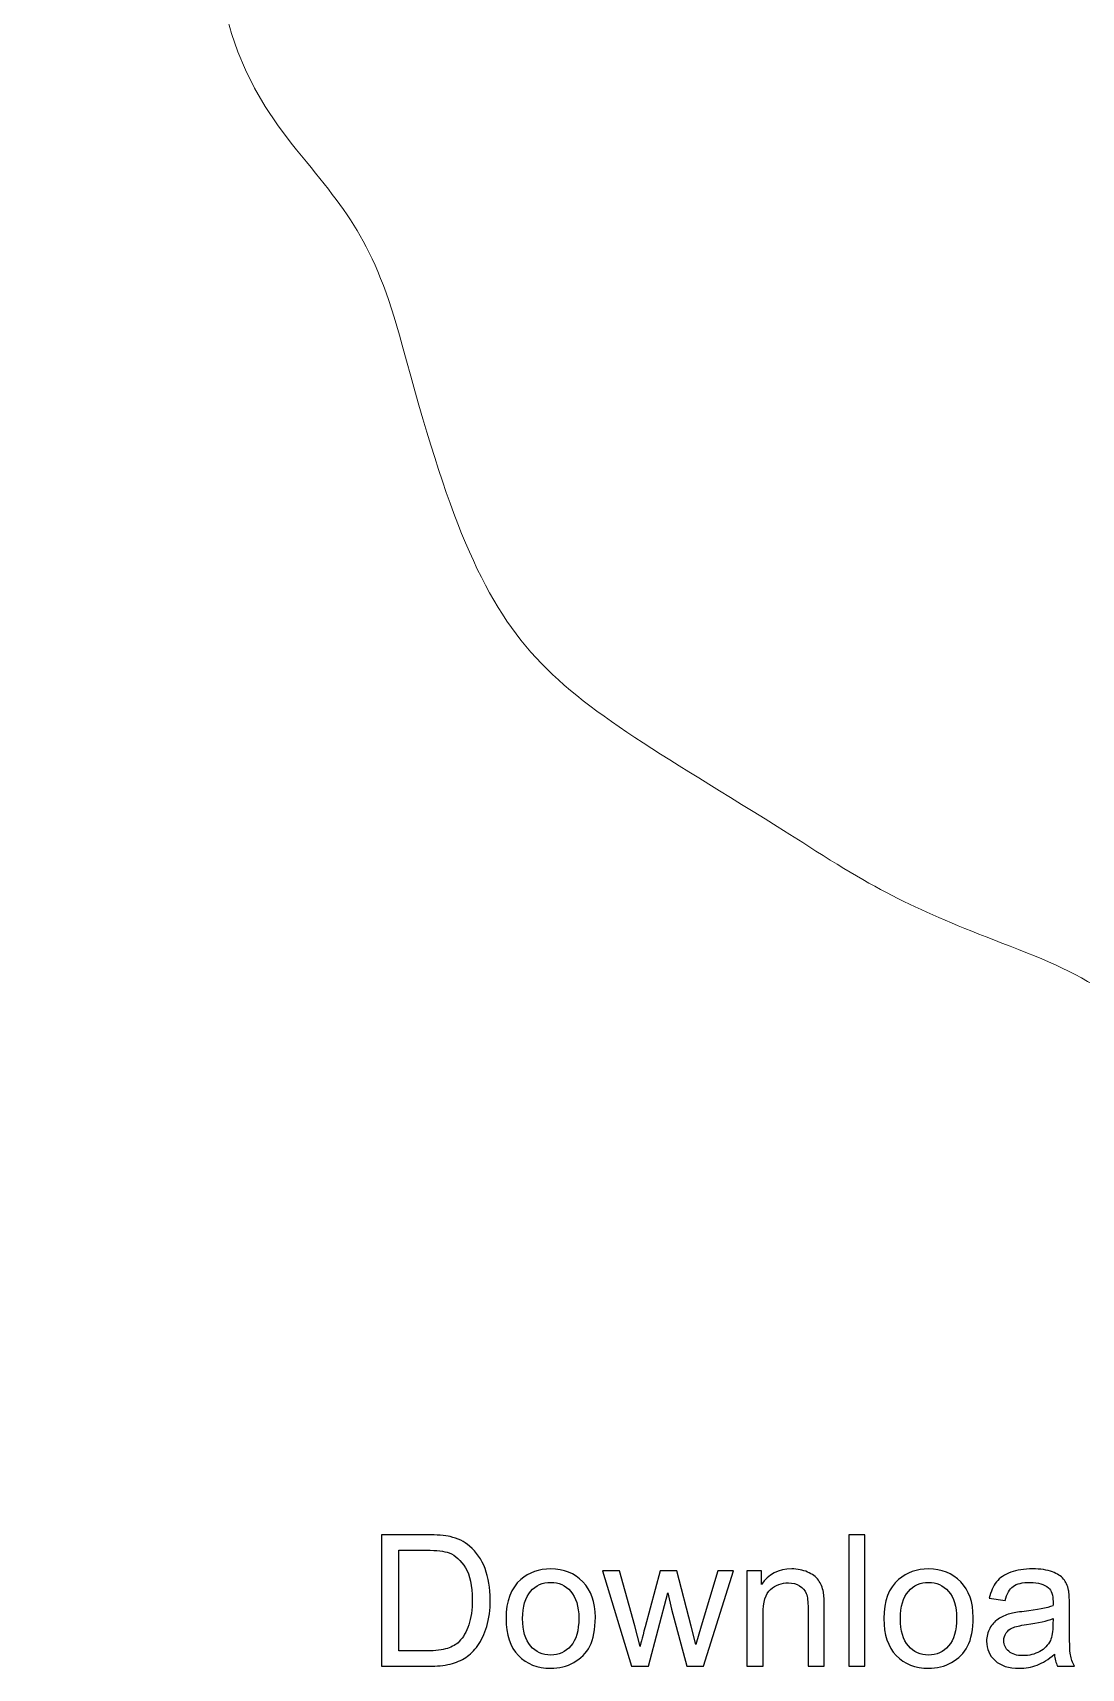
# Model space of a CAD drawing. Header units: millimetres. Extents: x -870 to 610, y 34 to 322.
# Drawn here: x -172.2 to -123.9, y 41.7 to 117.1 of the extents above; entities that cross this region are included whole.
import ezdxf

# ---------------------------------------------------------------- set-up
doc = ezdxf.new("R2010")
doc.units = ezdxf.units.MM
doc.header["$MEASUREMENT"] = 0
doc.layers.add('Layer 1', color=7, linetype='Continuous')

msp = doc.modelspace()

# ---------------------------------------------------------------- linework, layer by layer
at = {"layer": 'Layer 1', "lineweight": 18}
msp.add_open_spline([(-61.4583, 140.3243), (-62.143, 130.0218), (-67.5645, 122.997), (-67.3692, 113.5247), (-67.3692, 113.5247), (-68.2073, 117.8319), (-68.9892, 121.888), (-69.8006, 126.4278), (-69.8006, 126.4278), (-70.3018, 129.2324), (-70.4464, 131.5609), (-69.5501, 134.3017), (-69.5501, 134.3017), (-66.2616, 144.359), (-67.2655, 140.6717), (-71.7917, 144.1146), (-71.7917, 144.1146), (-77.2199, 148.2432), (-74.4601, 153.2347), (-74.0614, 159.0283), (-74.0614, 159.0283), (-73.6944, 164.3653), (-76.9117, 171.2789), (-77.229, 180.9115), (-77.229, 180.9115), (-77.6488, 193.6667), (-74.965, 197.454), (-73.2, 207.4215), (-73.2, 207.4215), (-73.0204, 208.4352), (-72.9897, 209.2928), (-72.8416, 210.0051), (-72.8416, 210.0051), (-72.8416, 210.0051), (-72.8416, 210.0053), (-72.8416, 210.0053), (-72.8416, 210.0053), (-72.8416, 210.0053), (-72.153, 220.0835), (-72.153, 220.0835), (-72.153, 220.0835), (-72.153, 220.0835), (-73.9793, 229.7712), (-73.9793, 229.7712), (-73.9793, 229.7712), (-73.9793, 229.7712), (-77.3443, 243.3522), (-77.3443, 243.3522), (-77.3443, 243.3522), (-77.3443, 243.3522), (-78.8558, 249.0034), (-78.8558, 249.0034), (-78.8558, 249.0034), (-78.8558, 249.0034), (-82.1654, 260.8102), (-82.1654, 260.8102), (-82.1654, 260.8102), (-82.1654, 260.8102), (-85.4457, 270.5513), (-85.4457, 270.5513), (-85.4457, 270.5513), (-85.4457, 270.5513), (-86.582, 274.0215), (-86.582, 274.0215), (-86.582, 274.0215), (-86.582, 274.0215), (-89.5018, 282.2442), (-89.5018, 282.2442), (-89.5018, 282.2442), (-89.5377, 282.2444), (-89.5733, 282.245), (-89.6085, 282.2459), (-89.6085, 282.2459), (-89.6085, 282.2459), (-90.1014, 283.9327), (-90.1014, 283.9327), (-90.1014, 283.9327), (-90.1014, 283.9327), (-93.7294, 292.6255), (-93.7294, 292.6255), (-93.7294, 292.6255), (-93.7294, 292.6255), (-96.8231, 299.4259), (-96.8231, 299.4259), (-96.8231, 299.4259), (-96.8231, 299.4259), (-102.3673, 308.6872), (-102.3673, 308.6872), (-102.3673, 308.6872), (-107.5366, 314.8667), (-102.4277, 318.1924), (-114.7419, 317.5729), (-114.7419, 317.5729), (-119.1629, 317.3505), (-123.3097, 316.8835), (-127.0643, 315.6869), (-127.0643, 315.6869), (-135.6741, 312.9428), (-139.169, 309.5699), (-143.714, 304.1025), (-143.714, 304.1025), (-147.9106, 299.0542), (-151.6037, 292.6966), (-153.9396, 285.7551), (-153.9396, 285.7551), (-155.2429, 281.8825), (-155.2458, 277.6894), (-155.5474, 273.3557), (-155.5474, 273.3557), (-155.5474, 273.3557), (-159.1261, 248.5431), (-159.1261, 248.5431), (-159.1261, 248.5431), (-159.9011, 244.1717), (-161.2298, 241.0493), (-162.127, 237.17), (-162.127, 237.17), (-163.4406, 231.4902), (-158.5768, 231.6859), (-160.8392, 225.9524), (-160.8392, 225.9524), (-162.6588, 221.3413), (-163.8048, 220.8725), (-162.3938, 214.8218), (-162.3938, 214.8218), (-160.088, 204.933), (-157.4682, 204.3198), (-161.6944, 191.1467), (-161.6944, 191.1467), (-164.5792, 182.1541), (-172.2431, 153.6577), (-170.199, 143.7667), (-170.199, 143.7667), (-169.0241, 138.0817), (-166.6332, 138.8823), (-164.3264, 135.5622), (-164.3264, 135.5622), (-160.5499, 130.1265), (-167.6326, 121.0831), (-160.3235, 112.0447), (-160.3235, 112.0447), (-157.7285, 108.8358), (-156.5433, 107.6488), (-155.2152, 102.742), (-155.2152, 102.742), (-150.9445, 86.9606), (-149.3764, 87.8537), (-136.1429, 79.4165), (-136.1429, 79.4165), (-132.4956, 77.0914), (-130.8418, 76.4356), (-126.3965, 74.716), (-126.3965, 74.716), (-122.8155, 73.3306), (-120.4173, 71.2866), (-117.5871, 69.3721), (-117.5871, 69.3721), (-111.5416, 65.283), (-111.0962, 69.2922), (-105.9227, 68.4773), (-105.9227, 68.4773), (-102.5119, 67.9403), (-99.7975, 63.5548), (-96.3893, 63.6483), (-96.3893, 63.6483), (-90.6464, 63.8064), (-92.8878, 72.2257), (-92.6495, 73.7663), (-92.6495, 73.7663), (-78.6971, 75.3249), (-79.9601, 71.2585), (-66.0643, 78.9154), (-66.0643, 78.9154), (-62.1544, 78.4079), (-59.9438, 79.412), (-55.2989, 77.9645), (-55.2989, 77.9645), (-47.2473, 75.4553), (-48.5106, 66.3716), (-41.3608, 68.4052), (-41.3608, 68.4052), (-37.558, 69.4869), (-36.1554, 79.7507), (-26.4586, 88.8055), (-26.4586, 88.8055), (-22.4184, 92.5785), (-19.5459, 97.2582), (-15.5246, 101.1581), (-15.5246, 101.1581), (-10.9385, 105.6058), (-7.1875, 106.2869), (-4.1575, 113.4286), (-4.1575, 113.4286), (-2.8532, 116.5026), (-1.7907, 118.6093), (-0.1652, 121.4457), (-0.1652, 121.4457), (1.5442, 124.4288), (2.7689, 125.9482), (4.2257, 128.7177), (4.2257, 128.7177), (10.012, 139.7196), (13.0394, 153.096), (9.3745, 166.6686), (9.3745, 166.6686), (7.6881, 172.9146), (5.5127, 178.6499), (4.4439, 185.3142), (4.4439, 185.3142), (1.3919, 204.3396), (5.6807, 232.4546), (6.4408, 252.1994), (6.4408, 252.1994), (6.7266, 259.6258), (7.44, 266.7783), (7.9696, 274.0591), (7.9696, 274.0591), (8.6266, 283.0962), (10.2006, 288.0336), (4.4628, 293.3622), (4.4628, 293.3622), (2.655, 294.9838), (-6.8065, 302.4276), (-8.5356, 303.0349), (-8.5356, 303.0349), (-9.5815, 303.4021), (-11.9697, 303.851), (-13.297, 304.22), (-13.297, 304.22), (-14.602, 300.5599), (-18.1528, 290.3489), (-18.0876, 287.0578), (-18.0876, 287.0578), (-18.035, 284.3907), (-18.3813, 280.4444), (-18.4591, 277.6022), (-18.4591, 277.6022), (-18.8544, 263.1876), (-19.2465, 258.2553), (-24.2889, 244.5826), (-24.2889, 244.5826), (-26.0731, 239.7442), (-27.6464, 236.9771), (-28.9607, 231.6226), (-28.9607, 231.6226), (-29.8251, 228.1012), (-31.5991, 223.8457), (-32.6734, 220.0285), (-32.6734, 220.0285), (-33.3292, 217.6975), (-35.9242, 213.5876), (-37.1377, 211.1454), (-37.1377, 211.1454), (-39.1171, 207.162), (-43.8097, 200.4853), (-44.8028, 196.981), (-44.8028, 196.981), (-44.7391, 196.9085), (-52.9458, 176.4169), (-53.4554, 174.9798), (-53.4554, 174.9798), (-57.4859, 163.6133), (-60.5171, 152.3919), (-61.4583, 140.3243)], degree=3, knots=[0, 0, 0, 0, 0.0149254, 0.0149254, 0.0149254, 0.0149254, 0.0298507, 0.0298507, 0.0298507, 0.0298507, 0.0447761, 0.0447761, 0.0447761, 0.0447761, 0.0597015, 0.0597015, 0.0597015, 0.0597015, 0.0746269, 0.0746269, 0.0746269, 0.0746269, 0.0895522, 0.0895522, 0.0895522, 0.0895522, 0.1044776, 0.1044776, 0.1044776, 0.1044776, 0.119403, 0.119403, 0.119403, 0.119403, 0.1343284, 0.1343284, 0.1343284, 0.1343284, 0.1492537, 0.1492537, 0.1492537, 0.1492537, 0.1641791, 0.1641791, 0.1641791, 0.1641791, 0.1791045, 0.1791045, 0.1791045, 0.1791045, 0.1940299, 0.1940299, 0.1940299, 0.1940299, 0.2089552, 0.2089552, 0.2089552, 0.2089552, 0.2238806, 0.2238806, 0.2238806, 0.2238806, 0.238806, 0.238806, 0.238806, 0.238806, 0.2537313, 0.2537313, 0.2537313, 0.2537313, 0.2686567, 0.2686567, 0.2686567, 0.2686567, 0.2835821, 0.2835821, 0.2835821, 0.2835821, 0.2985075, 0.2985075, 0.2985075, 0.2985075, 0.3134328, 0.3134328, 0.3134328, 0.3134328, 0.3283582, 0.3283582, 0.3283582, 0.3283582, 0.3432836, 0.3432836, 0.3432836, 0.3432836, 0.358209, 0.358209, 0.358209, 0.358209, 0.3731343, 0.3731343, 0.3731343, 0.3731343, 0.3880597, 0.3880597, 0.3880597, 0.3880597, 0.4029851, 0.4029851, 0.4029851, 0.4029851, 0.4179104, 0.4179104, 0.4179104, 0.4179104, 0.4328358, 0.4328358, 0.4328358, 0.4328358, 0.4477612, 0.4477612, 0.4477612, 0.4477612, 0.4626866, 0.4626866, 0.4626866, 0.4626866, 0.4776119, 0.4776119, 0.4776119, 0.4776119, 0.4925373, 0.4925373, 0.4925373, 0.4925373, 0.5074627, 0.5074627, 0.5074627, 0.5074627, 0.5223881, 0.5223881, 0.5223881, 0.5223881, 0.5373134, 0.5373134, 0.5373134, 0.5373134, 0.5522388, 0.5522388, 0.5522388, 0.5522388, 0.5671642, 0.5671642, 0.5671642, 0.5671642, 0.5820896, 0.5820896, 0.5820896, 0.5820896, 0.5970149, 0.5970149, 0.5970149, 0.5970149, 0.6119403, 0.6119403, 0.6119403, 0.6119403, 0.6268657, 0.6268657, 0.6268657, 0.6268657, 0.641791, 0.641791, 0.641791, 0.641791, 0.6567164, 0.6567164, 0.6567164, 0.6567164, 0.6716418, 0.6716418, 0.6716418, 0.6716418, 0.6865672, 0.6865672, 0.6865672, 0.6865672, 0.7014925, 0.7014925, 0.7014925, 0.7014925, 0.7164179, 0.7164179, 0.7164179, 0.7164179, 0.7313433, 0.7313433, 0.7313433, 0.7313433, 0.7462687, 0.7462687, 0.7462687, 0.7462687, 0.761194, 0.761194, 0.761194, 0.761194, 0.7761194, 0.7761194, 0.7761194, 0.7761194, 0.7910448, 0.7910448, 0.7910448, 0.7910448, 0.8059701, 0.8059701, 0.8059701, 0.8059701, 0.8208955, 0.8208955, 0.8208955, 0.8208955, 0.8358209, 0.8358209, 0.8358209, 0.8358209, 0.8507463, 0.8507463, 0.8507463, 0.8507463, 0.8656716, 0.8656716, 0.8656716, 0.8656716, 0.880597, 0.880597, 0.880597, 0.880597, 0.8955224, 0.8955224, 0.8955224, 0.8955224, 0.9104478, 0.9104478, 0.9104478, 0.9104478, 0.9253731, 0.9253731, 0.9253731, 0.9253731, 0.9402985, 0.9402985, 0.9402985, 0.9402985, 0.9552239, 0.9552239, 0.9552239, 0.9552239, 0.9701493, 0.9701493, 0.9701493, 0.9701493, 1, 1, 1, 1], dxfattribs=at)
at = {"layer": 'Layer 1', "color": 7}
for points, knots in [([(-156.1681, 41.8337), (-156.1681, 41.8337), (-156.1681, 47.8959), (-156.1681, 47.8959), (-156.1681, 47.8959), (-156.1681, 47.8959), (-154.0796, 47.8959), (-154.0796, 47.8959), (-154.0796, 47.8959), (-153.6083, 47.8959), (-153.2485, 47.8676), (-153.0001, 47.8098), (-153.0001, 47.8098), (-152.653, 47.7293), (-152.3566, 47.584), (-152.1111, 47.3752), (-152.1111, 47.3752), (-151.7908, 47.1042), (-151.5523, 46.7599), (-151.3943, 46.3394), (-151.3943, 46.3394), (-151.2348, 45.9189), (-151.1558, 45.4377), (-151.1558, 44.8972), (-151.1558, 44.8972), (-151.1558, 44.4372), (-151.2094, 44.0294), (-151.3166, 43.6738), (-151.3166, 43.6738), (-151.4239, 43.3182), (-151.5622, 43.0233), (-151.7301, 42.7904), (-151.7301, 42.7904), (-151.8994, 42.5576), (-152.0829, 42.3742), (-152.2833, 42.2415), (-152.2833, 42.2415), (-152.4822, 42.1075), (-152.7235, 42.0059), (-153.0058, 41.9367), (-153.0058, 41.9367), (-153.2894, 41.8676), (-153.6139, 41.8337), (-153.9808, 41.8337), (-153.9808, 41.8337), (-153.9808, 41.8337), (-156.1681, 41.8337), (-156.1681, 41.8337)], [0, 0, 0, 0, 0.0769231, 0.0769231, 0.0769231, 0.0769231, 0.1538462, 0.1538462, 0.1538462, 0.1538462, 0.2307692, 0.2307692, 0.2307692, 0.2307692, 0.3076923, 0.3076923, 0.3076923, 0.3076923, 0.3846154, 0.3846154, 0.3846154, 0.3846154, 0.4615385, 0.4615385, 0.4615385, 0.4615385, 0.5384615, 0.5384615, 0.5384615, 0.5384615, 0.6153846, 0.6153846, 0.6153846, 0.6153846, 0.6923077, 0.6923077, 0.6923077, 0.6923077, 0.7692308, 0.7692308, 0.7692308, 0.7692308, 0.8461538, 0.8461538, 0.8461538, 0.8461538, 1, 1, 1, 1]), ([(-134.6315, 41.8337), (-134.6315, 41.8337), (-134.6315, 47.8959), (-134.6315, 47.8959), (-134.6315, 47.8959), (-134.6315, 47.8959), (-133.8865, 47.8959), (-133.8865, 47.8959), (-133.8865, 47.8959), (-133.8865, 47.8959), (-133.8865, 41.8337), (-133.8865, 41.8337), (-133.8865, 41.8337), (-133.8865, 41.8337), (-134.6315, 41.8337), (-134.6315, 41.8337)], [0, 0, 0, 0, 0.2, 0.2, 0.2, 0.2, 0.4, 0.4, 0.4, 0.4, 0.6, 0.6, 0.6, 0.6, 1, 1, 1, 1]), ([(-155.3637, 42.5449), (-155.3637, 42.5449), (-154.0711, 42.5449), (-154.0711, 42.5449), (-154.0711, 42.5449), (-153.6718, 42.5449), (-153.3585, 42.5816), (-153.1313, 42.6564), (-153.1313, 42.6564), (-152.9042, 42.7312), (-152.7235, 42.8356), (-152.5881, 42.9711), (-152.5881, 42.9711), (-152.399, 43.1616), (-152.2508, 43.4184), (-152.145, 43.7401), (-152.145, 43.7401), (-152.0391, 44.0619), (-151.9855, 44.4513), (-151.9855, 44.9099), (-151.9855, 44.9099), (-151.9855, 45.5449), (-152.0899, 46.0332), (-152.2974, 46.3747), (-152.2974, 46.3747), (-152.5048, 46.7162), (-152.7574, 46.9448), (-153.0551, 47.0605), (-153.0551, 47.0605), (-153.2696, 47.1437), (-153.6154, 47.1847), (-154.0923, 47.1847), (-154.0923, 47.1847), (-154.0923, 47.1847), (-155.3637, 47.1847), (-155.3637, 47.1847), (-155.3637, 47.1847), (-155.3637, 47.1847), (-155.3637, 42.5449), (-155.3637, 42.5449)], [0, 0, 0, 0, 0.0909091, 0.0909091, 0.0909091, 0.0909091, 0.1818182, 0.1818182, 0.1818182, 0.1818182, 0.2727273, 0.2727273, 0.2727273, 0.2727273, 0.3636364, 0.3636364, 0.3636364, 0.3636364, 0.4545455, 0.4545455, 0.4545455, 0.4545455, 0.5454545, 0.5454545, 0.5454545, 0.5454545, 0.6363636, 0.6363636, 0.6363636, 0.6363636, 0.7272727, 0.7272727, 0.7272727, 0.7272727, 0.8181818, 0.8181818, 0.8181818, 0.8181818, 1, 1, 1, 1]), ([(-150.4262, 44.0308), (-150.4262, 44.8422), (-150.2004, 45.4433), (-149.7475, 45.8342), (-149.7475, 45.8342), (-149.3707, 46.1588), (-148.9092, 46.3211), (-148.366, 46.3211), (-148.366, 46.3211), (-147.7634, 46.3211), (-147.2695, 46.1235), (-146.8857, 45.7284), (-146.8857, 45.7284), (-146.5033, 45.3347), (-146.3114, 44.7886), (-146.3114, 44.0929), (-146.3114, 44.0929), (-146.3114, 43.5285), (-146.396, 43.0854), (-146.5654, 42.7622), (-146.5654, 42.7622), (-146.7347, 42.4391), (-146.9817, 42.1879), (-147.3062, 42.0087), (-147.3062, 42.0087), (-147.6294, 41.8295), (-147.9836, 41.7406), (-148.366, 41.7406), (-148.366, 41.7406), (-148.9812, 41.7406), (-149.4779, 41.9367), (-149.8575, 42.3304), (-149.8575, 42.3304), (-150.2371, 42.7241), (-150.4262, 43.2914), (-150.4262, 44.0308)], [0, 0, 0, 0, 0.1, 0.1, 0.1, 0.1, 0.2, 0.2, 0.2, 0.2, 0.3, 0.3, 0.3, 0.3, 0.4, 0.4, 0.4, 0.4, 0.5, 0.5, 0.5, 0.5, 0.6, 0.6, 0.6, 0.6, 0.7, 0.7, 0.7, 0.7, 0.8, 0.8, 0.8, 0.8, 1, 1, 1, 1]), ([(-144.6477, 41.8337), (-144.6477, 41.8337), (-145.9755, 46.2279), (-145.9755, 46.2279), (-145.9755, 46.2279), (-145.9755, 46.2279), (-145.1966, 46.2279), (-145.1966, 46.2279), (-145.1966, 46.2279), (-145.1966, 46.2279), (-144.4953, 43.6921), (-144.4953, 43.6921), (-144.4953, 43.6921), (-144.4953, 43.6921), (-144.2469, 42.7481), (-144.2469, 42.7481), (-144.2469, 42.7481), (-144.237, 42.7947), (-144.1608, 43.0966), (-144.0197, 43.654), (-144.0197, 43.654), (-144.0197, 43.654), (-143.324, 46.2279), (-143.324, 46.2279), (-143.324, 46.2279), (-143.324, 46.2279), (-142.5606, 46.2279), (-142.5606, 46.2279), (-142.5606, 46.2279), (-142.5606, 46.2279), (-141.8988, 43.6766), (-141.8988, 43.6766), (-141.8988, 43.6766), (-141.8988, 43.6766), (-141.6829, 42.8398), (-141.6829, 42.8398), (-141.6829, 42.8398), (-141.6829, 42.8398), (-141.4303, 43.6879), (-141.4303, 43.6879), (-141.4303, 43.6879), (-141.4303, 43.6879), (-140.6711, 46.2279), (-140.6711, 46.2279), (-140.6711, 46.2279), (-140.6711, 46.2279), (-139.9472, 46.2279), (-139.9472, 46.2279), (-139.9472, 46.2279), (-139.9472, 46.2279), (-141.3259, 41.8337), (-141.3259, 41.8337), (-141.3259, 41.8337), (-141.3259, 41.8337), (-142.0964, 41.8337), (-142.0964, 41.8337), (-142.0964, 41.8337), (-142.0964, 41.8337), (-142.7935, 44.4626), (-142.7935, 44.4626), (-142.7935, 44.4626), (-142.7935, 44.4626), (-142.9699, 45.2147), (-142.9699, 45.2147), (-142.9699, 45.2147), (-142.9699, 45.2147), (-143.8589, 41.8337), (-143.8589, 41.8337), (-143.8589, 41.8337), (-143.8589, 41.8337), (-144.6477, 41.8337), (-144.6477, 41.8337)], [0, 0, 0, 0, 0.0526316, 0.0526316, 0.0526316, 0.0526316, 0.1052632, 0.1052632, 0.1052632, 0.1052632, 0.1578947, 0.1578947, 0.1578947, 0.1578947, 0.2105263, 0.2105263, 0.2105263, 0.2105263, 0.2631579, 0.2631579, 0.2631579, 0.2631579, 0.3157895, 0.3157895, 0.3157895, 0.3157895, 0.3684211, 0.3684211, 0.3684211, 0.3684211, 0.4210526, 0.4210526, 0.4210526, 0.4210526, 0.4736842, 0.4736842, 0.4736842, 0.4736842, 0.5263158, 0.5263158, 0.5263158, 0.5263158, 0.5789474, 0.5789474, 0.5789474, 0.5789474, 0.6315789, 0.6315789, 0.6315789, 0.6315789, 0.6842105, 0.6842105, 0.6842105, 0.6842105, 0.7368421, 0.7368421, 0.7368421, 0.7368421, 0.7894737, 0.7894737, 0.7894737, 0.7894737, 0.8421053, 0.8421053, 0.8421053, 0.8421053, 0.8947368, 0.8947368, 0.8947368, 0.8947368, 1, 1, 1, 1]), ([(-139.3235, 41.8337), (-139.3235, 41.8337), (-139.3235, 46.2279), (-139.3235, 46.2279), (-139.3235, 46.2279), (-139.3235, 46.2279), (-138.6546, 46.2279), (-138.6546, 46.2279), (-138.6546, 46.2279), (-138.6546, 46.2279), (-138.6546, 45.6042), (-138.6546, 45.6042), (-138.6546, 45.6042), (-138.3329, 46.0826), (-137.8672, 46.3211), (-137.259, 46.3211), (-137.259, 46.3211), (-136.9937, 46.3211), (-136.751, 46.2731), (-136.5295, 46.1785), (-136.5295, 46.1785), (-136.3079, 46.084), (-136.1414, 45.9584), (-136.0314, 45.8046), (-136.0314, 45.8046), (-135.9213, 45.6508), (-135.8437, 45.4673), (-135.7999, 45.2557), (-135.7999, 45.2557), (-135.7731, 45.1174), (-135.759, 44.8761), (-135.759, 44.5318), (-135.759, 44.5318), (-135.759, 44.5318), (-135.759, 41.8337), (-135.759, 41.8337), (-135.759, 41.8337), (-135.759, 41.8337), (-136.5041, 41.8337), (-136.5041, 41.8337), (-136.5041, 41.8337), (-136.5041, 41.8337), (-136.5041, 44.5035), (-136.5041, 44.5035), (-136.5041, 44.5035), (-136.5041, 44.8069), (-136.5323, 45.0341), (-136.5902, 45.1837), (-136.5902, 45.1837), (-136.648, 45.3333), (-136.751, 45.4532), (-136.8978, 45.5435), (-136.8978, 45.5435), (-137.0445, 45.6324), (-137.2181, 45.6776), (-137.4157, 45.6776), (-137.4157, 45.6776), (-137.7318, 45.6776), (-138.0041, 45.5774), (-138.2341, 45.3756), (-138.2341, 45.3756), (-138.4641, 45.1752), (-138.5784, 44.7928), (-138.5784, 44.2312), (-138.5784, 44.2312), (-138.5784, 44.2312), (-138.5784, 41.8337), (-138.5784, 41.8337), (-138.5784, 41.8337), (-138.5784, 41.8337), (-139.3235, 41.8337), (-139.3235, 41.8337)], [0, 0, 0, 0, 0.0526316, 0.0526316, 0.0526316, 0.0526316, 0.1052632, 0.1052632, 0.1052632, 0.1052632, 0.1578947, 0.1578947, 0.1578947, 0.1578947, 0.2105263, 0.2105263, 0.2105263, 0.2105263, 0.2631579, 0.2631579, 0.2631579, 0.2631579, 0.3157895, 0.3157895, 0.3157895, 0.3157895, 0.3684211, 0.3684211, 0.3684211, 0.3684211, 0.4210526, 0.4210526, 0.4210526, 0.4210526, 0.4736842, 0.4736842, 0.4736842, 0.4736842, 0.5263158, 0.5263158, 0.5263158, 0.5263158, 0.5789474, 0.5789474, 0.5789474, 0.5789474, 0.6315789, 0.6315789, 0.6315789, 0.6315789, 0.6842105, 0.6842105, 0.6842105, 0.6842105, 0.7368421, 0.7368421, 0.7368421, 0.7368421, 0.7894737, 0.7894737, 0.7894737, 0.7894737, 0.8421053, 0.8421053, 0.8421053, 0.8421053, 0.8947368, 0.8947368, 0.8947368, 0.8947368, 1, 1, 1, 1]), ([(-133.013, 44.0308), (-133.013, 44.8422), (-132.7872, 45.4433), (-132.3343, 45.8342), (-132.3343, 45.8342), (-131.9575, 46.1588), (-131.496, 46.3211), (-130.9528, 46.3211), (-130.9528, 46.3211), (-130.3502, 46.3211), (-129.8563, 46.1235), (-129.4725, 45.7284), (-129.4725, 45.7284), (-129.0901, 45.3347), (-128.8982, 44.7886), (-128.8982, 44.0929), (-128.8982, 44.0929), (-128.8982, 43.5285), (-128.9828, 43.0854), (-129.1522, 42.7622), (-129.1522, 42.7622), (-129.3215, 42.4391), (-129.5685, 42.1879), (-129.893, 42.0087), (-129.893, 42.0087), (-130.2162, 41.8295), (-130.5704, 41.7406), (-130.9528, 41.7406), (-130.9528, 41.7406), (-131.568, 41.7406), (-132.0647, 41.9367), (-132.4443, 42.3304), (-132.4443, 42.3304), (-132.8239, 42.7241), (-133.013, 43.2914), (-133.013, 44.0308)], [0, 0, 0, 0, 0.1, 0.1, 0.1, 0.1, 0.2, 0.2, 0.2, 0.2, 0.3, 0.3, 0.3, 0.3, 0.4, 0.4, 0.4, 0.4, 0.5, 0.5, 0.5, 0.5, 0.6, 0.6, 0.6, 0.6, 0.7, 0.7, 0.7, 0.7, 0.8, 0.8, 0.8, 0.8, 1, 1, 1, 1]), ([(-125.1545, 42.384), (-125.4311, 42.1484), (-125.6978, 41.9833), (-125.9532, 41.8859), (-125.9532, 41.8859), (-126.2086, 41.7885), (-126.4823, 41.7406), (-126.7759, 41.7406), (-126.7759, 41.7406), (-127.2585, 41.7406), (-127.6296, 41.8577), (-127.8892, 42.0933), (-127.8892, 42.0933), (-128.1489, 42.3276), (-128.2787, 42.6282), (-128.2787, 42.9936), (-128.2787, 42.9936), (-128.2787, 43.2081), (-128.2293, 43.4043), (-128.1319, 43.5821), (-128.1319, 43.5821), (-128.0332, 43.7599), (-127.9048, 43.901), (-127.7467, 44.0082), (-127.7467, 44.0082), (-127.5873, 44.1155), (-127.4095, 44.1973), (-127.2105, 44.2524), (-127.2105, 44.2524), (-127.0637, 44.2905), (-126.8422, 44.3271), (-126.5473, 44.3638), (-126.5473, 44.3638), (-125.9461, 44.4344), (-125.5016, 44.5205), (-125.218, 44.6192), (-125.218, 44.6192), (-125.2152, 44.7208), (-125.2138, 44.7858), (-125.2138, 44.8126), (-125.2138, 44.8126), (-125.2138, 45.1145), (-125.2843, 45.3276), (-125.4254, 45.4518), (-125.4254, 45.4518), (-125.6159, 45.6197), (-125.8996, 45.703), (-126.2749, 45.703), (-126.2749, 45.703), (-126.6263, 45.703), (-126.8859, 45.6409), (-127.0524, 45.5181), (-127.0524, 45.5181), (-127.2204, 45.3954), (-127.3431, 45.178), (-127.4236, 44.8648), (-127.4236, 44.8648), (-127.4236, 44.8648), (-128.1517, 44.9664), (-128.1517, 44.9664), (-128.1517, 44.9664), (-128.0854, 45.2782), (-127.9767, 45.5308), (-127.8243, 45.7227), (-127.8243, 45.7227), (-127.6719, 45.9146), (-127.4518, 46.0614), (-127.1639, 46.1658), (-127.1639, 46.1658), (-126.8775, 46.2688), (-126.543, 46.3211), (-126.1648, 46.3211), (-126.1648, 46.3211), (-125.7895, 46.3211), (-125.4833, 46.2773), (-125.2476, 46.1884), (-125.2476, 46.1884), (-125.0134, 46.0995), (-124.8398, 45.9894), (-124.7297, 45.8554), (-124.7297, 45.8554), (-124.6197, 45.7213), (-124.5421, 45.552), (-124.4969, 45.3474), (-124.4969, 45.3474), (-124.4729, 45.2204), (-124.4602, 44.9918), (-124.4602, 44.663), (-124.4602, 44.663), (-124.4602, 44.663), (-124.4602, 43.6752), (-124.4602, 43.6752), (-124.4602, 43.6752), (-124.4602, 42.9852), (-124.4447, 42.5491), (-124.4137, 42.3643), (-124.4137, 42.3643), (-124.384, 42.1794), (-124.3219, 42.003), (-124.2316, 41.8337), (-124.2316, 41.8337), (-124.2316, 41.8337), (-125.0106, 41.8337), (-125.0106, 41.8337), (-125.0106, 41.8337), (-125.0853, 41.9903), (-125.1333, 42.1738), (-125.1545, 42.384)], [0, 0, 0, 0, 0.0357143, 0.0357143, 0.0357143, 0.0357143, 0.0714286, 0.0714286, 0.0714286, 0.0714286, 0.1071429, 0.1071429, 0.1071429, 0.1071429, 0.1428571, 0.1428571, 0.1428571, 0.1428571, 0.1785714, 0.1785714, 0.1785714, 0.1785714, 0.2142857, 0.2142857, 0.2142857, 0.2142857, 0.25, 0.25, 0.25, 0.25, 0.2857143, 0.2857143, 0.2857143, 0.2857143, 0.3214286, 0.3214286, 0.3214286, 0.3214286, 0.3571429, 0.3571429, 0.3571429, 0.3571429, 0.3928571, 0.3928571, 0.3928571, 0.3928571, 0.4285714, 0.4285714, 0.4285714, 0.4285714, 0.4642857, 0.4642857, 0.4642857, 0.4642857, 0.5, 0.5, 0.5, 0.5, 0.5357143, 0.5357143, 0.5357143, 0.5357143, 0.5714286, 0.5714286, 0.5714286, 0.5714286, 0.6071429, 0.6071429, 0.6071429, 0.6071429, 0.6428571, 0.6428571, 0.6428571, 0.6428571, 0.6785714, 0.6785714, 0.6785714, 0.6785714, 0.7142857, 0.7142857, 0.7142857, 0.7142857, 0.75, 0.75, 0.75, 0.75, 0.7857143, 0.7857143, 0.7857143, 0.7857143, 0.8214286, 0.8214286, 0.8214286, 0.8214286, 0.8571429, 0.8571429, 0.8571429, 0.8571429, 0.8928571, 0.8928571, 0.8928571, 0.8928571, 0.9285714, 0.9285714, 0.9285714, 0.9285714, 1, 1, 1, 1]), ([(-149.6642, 44.0294), (-149.6642, 43.4678), (-149.5414, 43.0473), (-149.2959, 42.7693), (-149.2959, 42.7693), (-149.0489, 42.4899), (-148.7399, 42.3502), (-148.366, 42.3502), (-148.366, 42.3502), (-147.9963, 42.3502), (-147.6886, 42.4899), (-147.4417, 42.7707), (-147.4417, 42.7707), (-147.1962, 43.0515), (-147.0734, 43.4791), (-147.0734, 44.0534), (-147.0734, 44.0534), (-147.0734, 44.5953), (-147.1976, 45.0059), (-147.4445, 45.2839), (-147.4445, 45.2839), (-147.6915, 45.5633), (-147.9991, 45.703), (-148.366, 45.703), (-148.366, 45.703), (-148.7399, 45.703), (-149.0489, 45.5647), (-149.2959, 45.2867), (-149.2959, 45.2867), (-149.5414, 45.0087), (-149.6642, 44.5896), (-149.6642, 44.0294)], [0, 0, 0, 0, 0.1111111, 0.1111111, 0.1111111, 0.1111111, 0.2222222, 0.2222222, 0.2222222, 0.2222222, 0.3333333, 0.3333333, 0.3333333, 0.3333333, 0.4444444, 0.4444444, 0.4444444, 0.4444444, 0.5555556, 0.5555556, 0.5555556, 0.5555556, 0.6666667, 0.6666667, 0.6666667, 0.6666667, 0.7777778, 0.7777778, 0.7777778, 0.7777778, 1, 1, 1, 1]), ([(-132.251, 44.0294), (-132.251, 43.4678), (-132.1282, 43.0473), (-131.8827, 42.7693), (-131.8827, 42.7693), (-131.6357, 42.4899), (-131.3267, 42.3502), (-130.9528, 42.3502), (-130.9528, 42.3502), (-130.5831, 42.3502), (-130.2754, 42.4899), (-130.0285, 42.7707), (-130.0285, 42.7707), (-129.783, 43.0515), (-129.6602, 43.4791), (-129.6602, 44.0534), (-129.6602, 44.0534), (-129.6602, 44.5953), (-129.7844, 45.0059), (-130.0313, 45.2839), (-130.0313, 45.2839), (-130.2783, 45.5633), (-130.5859, 45.703), (-130.9528, 45.703), (-130.9528, 45.703), (-131.3267, 45.703), (-131.6357, 45.5647), (-131.8827, 45.2867), (-131.8827, 45.2867), (-132.1282, 45.0087), (-132.251, 44.5896), (-132.251, 44.0294)], [0, 0, 0, 0, 0.1111111, 0.1111111, 0.1111111, 0.1111111, 0.2222222, 0.2222222, 0.2222222, 0.2222222, 0.3333333, 0.3333333, 0.3333333, 0.3333333, 0.4444444, 0.4444444, 0.4444444, 0.4444444, 0.5555556, 0.5555556, 0.5555556, 0.5555556, 0.6666667, 0.6666667, 0.6666667, 0.6666667, 0.7777778, 0.7777778, 0.7777778, 0.7777778, 1, 1, 1, 1]), ([(-125.2138, 44.035), (-125.4847, 43.925), (-125.8911, 43.8318), (-126.433, 43.7556), (-126.433, 43.7556), (-126.7406, 43.7119), (-126.9579, 43.6625), (-127.0849, 43.6075), (-127.0849, 43.6075), (-127.2119, 43.5524), (-127.3093, 43.472), (-127.3784, 43.3676), (-127.3784, 43.3676), (-127.4476, 43.2618), (-127.4828, 43.1446), (-127.4828, 43.0148), (-127.4828, 43.0148), (-127.4828, 42.8187), (-127.408, 42.6536), (-127.2571, 42.5223), (-127.2571, 42.5223), (-127.1061, 42.3911), (-126.8859, 42.3248), (-126.5966, 42.3248), (-126.5966, 42.3248), (-126.3102, 42.3248), (-126.0548, 42.3869), (-125.8304, 42.5124), (-125.8304, 42.5124), (-125.6075, 42.6366), (-125.4424, 42.8074), (-125.3379, 43.0233), (-125.3379, 43.0233), (-125.2575, 43.1912), (-125.218, 43.4381), (-125.218, 43.7641), (-125.218, 43.7641), (-125.218, 43.7641), (-125.2138, 44.035), (-125.2138, 44.035)], [0, 0, 0, 0, 0.0909091, 0.0909091, 0.0909091, 0.0909091, 0.1818182, 0.1818182, 0.1818182, 0.1818182, 0.2727273, 0.2727273, 0.2727273, 0.2727273, 0.3636364, 0.3636364, 0.3636364, 0.3636364, 0.4545455, 0.4545455, 0.4545455, 0.4545455, 0.5454545, 0.5454545, 0.5454545, 0.5454545, 0.6363636, 0.6363636, 0.6363636, 0.6363636, 0.7272727, 0.7272727, 0.7272727, 0.7272727, 0.8181818, 0.8181818, 0.8181818, 0.8181818, 1, 1, 1, 1])]:
    msp.add_open_spline(points, degree=3, knots=knots, dxfattribs=at)

doc.saveas('drawing.dxf')
